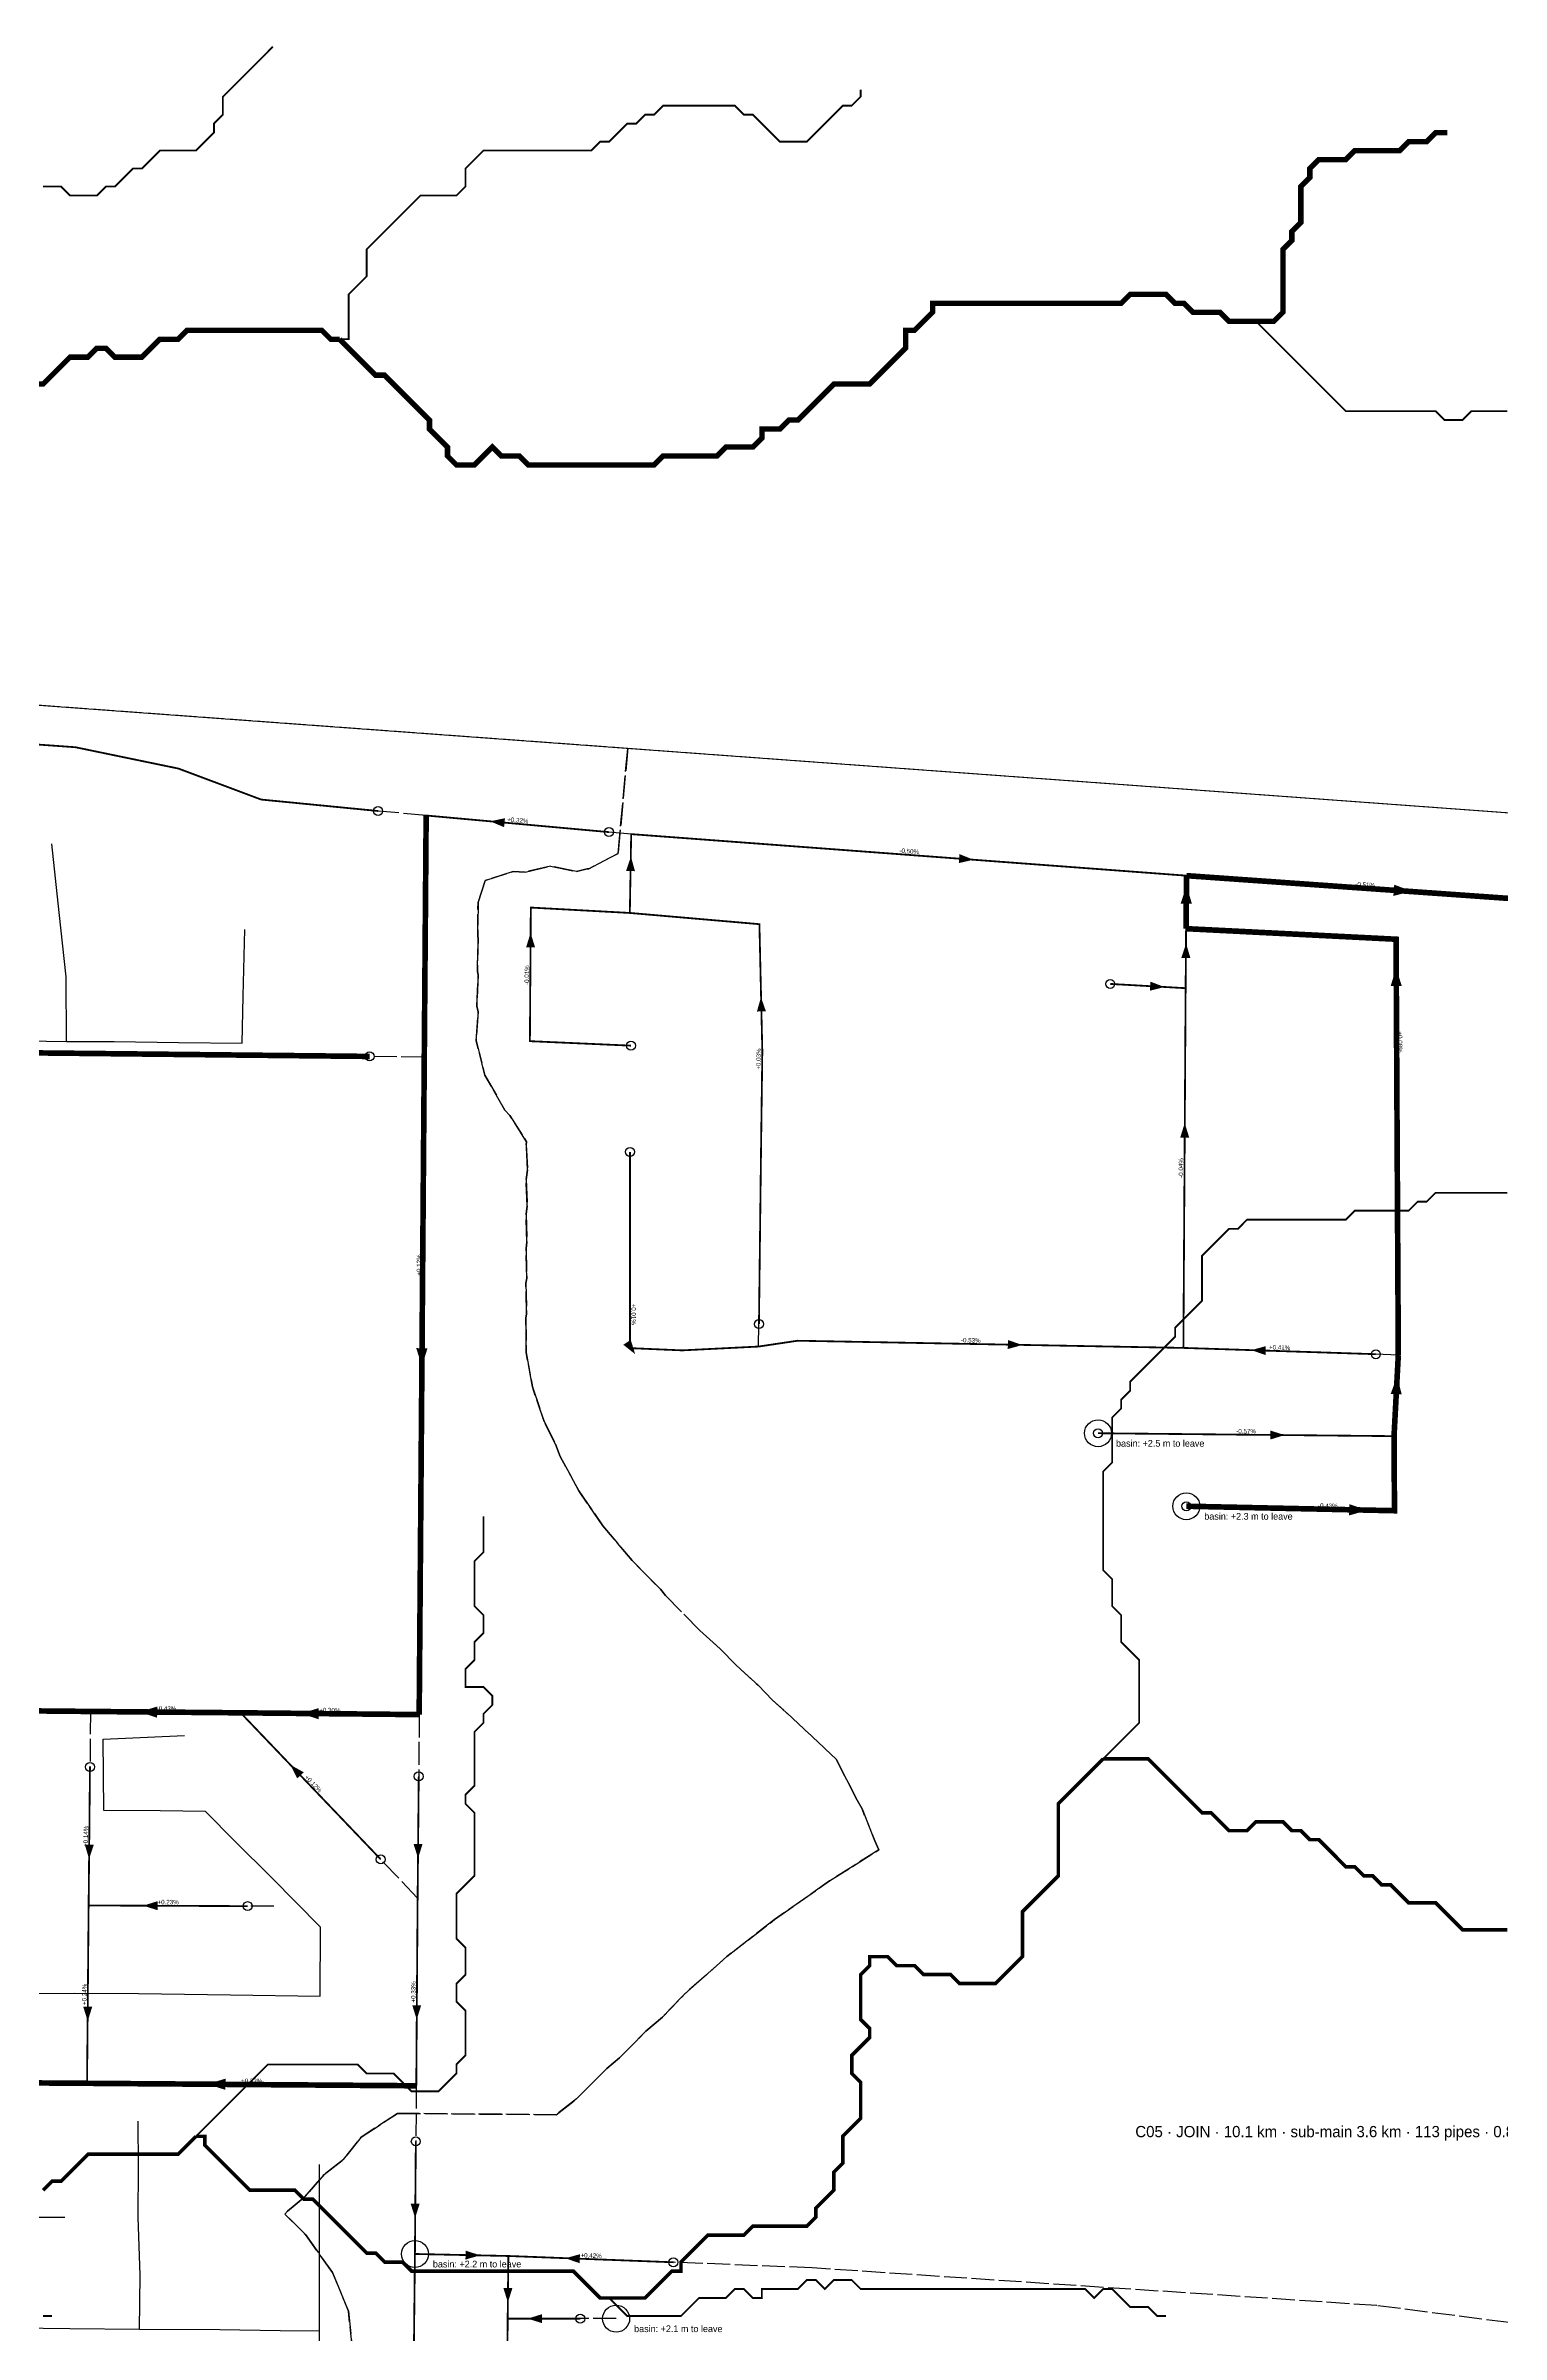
# Model space of a CAD drawing. Header units: metres. Extents: x 442821 to 452274, y 2561971 to 2571293.
# Drawn here: x 446761 to 447409, y 2566868 to 2567887 of the extents above; entities that cross this region are included whole.
import ezdxf
from ezdxf.enums import TextEntityAlignment as Align

# ---------------------------------------------------------------- set-up
doc = ezdxf.new("R2010")
doc.units = ezdxf.units.M
doc.header["$LTSCALE"] = 8
doc.linetypes.add('DASHDOT', pattern=[3.556, 2.54, -0.508, 0, -0.508])
doc.linetypes.add('DASHED', pattern=[1.524, 1.27, -0.254])
for name, color, linetype in [('A_ARROWS', 7, 'Continuous'), ('A_BASINS', 1, 'Continuous'), ('A_BRANCH', 7, 'Continuous'), ('A_BUILT_2006', 252, 'Continuous'), ('A_CATCH_LABEL', 7, 'Continuous'), ('A_CATCHMENTS', 7, 'Continuous'), ('A_ENVELOPE', 3, 'Continuous'), ('A_GRADIENT', 8, 'Continuous'), ('A_HEAD_GAP', 8, 'Continuous'), ('A_HEADS', 8, 'Continuous'), ('A_LATERAL', 7, 'Continuous'), ('A_STREAMS', 5, 'Continuous'), ('A_SUBMAIN', 7, 'Continuous')]:
    doc.layers.add(name, color=color, linetype=linetype)

msp = doc.modelspace()

# ---------------------------------------------------------------- linework, layer by layer
at = {"layer": 'A_ARROWS', "color": 1}
for points in [[(446958.5, 2567541.9), (446965.1, 2567543.3), (446964.7, 2567539.3)], [(446928.1, 2567299.2), (446925.6, 2567307.3), (446930.6, 2567307.2)], [(446802.3, 2567145.3), (446810.3, 2567147.7), (446810.2, 2567142.7)], [(446874.2, 2567144.6), (446882.2, 2567147), (446882.2, 2567142)], [(446869.6, 2567121.7), (446875.5, 2567118.4), (446872.6, 2567115.7)], [(446779.9, 2567079.8), (446778, 2567086.2), (446782, 2567086.2)], [(446926.4, 2567080.1), (446924.4, 2567086.5), (446928.4, 2567086.5)], [(446804, 2567059), (446810.4, 2567061), (446810.4, 2567057)], [(446779.3, 2567007.6), (446777.3, 2567014), (446781.3, 2567014)], [(446925.8, 2567008.3), (446923.8, 2567014.7), (446927.8, 2567014.7)], [(446832.6, 2566979.5), (446840.7, 2566982), (446840.6, 2566977)]]:
    msp.add_solid(points, dxfattribs=at)
at = {"layer": 'A_ARROWS', "color": 2}
for points in [[(447021.2, 2567526.2), (447023, 2567519.7), (447019, 2567519.8)], [(447173.7, 2567524.8), (447167.2, 2567523.3), (447167.5, 2567527.3)], [(447268.6, 2567513.3), (447271, 2567505.2), (447266, 2567505.3)], [(447368.9, 2567510.7), (447360.7, 2567508.7), (447361.1, 2567513.7)], [(446976.5, 2567492.2), (446978.5, 2567485.8), (446974.5, 2567485.8)], [(447268.4, 2567487.5), (447270.3, 2567481.1), (447266.3, 2567481.1)], [(447258.8, 2567468.1), (447252.3, 2567466.5), (447252.5, 2567470.5)], [(447361.9, 2567476.5), (447364.5, 2567468.5), (447359.5, 2567468.5)], [(447079.1, 2567463.6), (447081.3, 2567457.3), (447077.3, 2567457.2)], [(447267.8, 2567407.5), (447269.8, 2567401.1), (447265.8, 2567401.1)], [(447023.1, 2567304.6), (447017.8, 2567308.8), (447021.1, 2567311)], [(447195.5, 2567308.7), (447189, 2567306.9), (447189.1, 2567310.9)], [(447297.5, 2567306.4), (447303.9, 2567308.2), (447303.8, 2567304.2)], [(447362.4, 2567294.8), (447364.4, 2567286.7), (447359.5, 2567286.9)], [(447312.3, 2567268.6), (447305.9, 2567266.6), (447305.9, 2567270.6)], [(447349.1, 2567235.1), (447341, 2567232.8), (447341.1, 2567237.8)], [(446925.1, 2566919.9), (446923.1, 2566926.3), (446927.1, 2566926.3)], [(446954, 2566903.3), (446947.5, 2566901.4), (446947.6, 2566905.4)], [(446992, 2566902), (446998.5, 2566903.8), (446998.3, 2566899.8)], [(446966.4, 2566882.3), (446964.4, 2566888.7), (446968.4, 2566888.7)], [(446975.2, 2566875.1), (446981.6, 2566877.1), (446981.6, 2566873.1)]]:
    msp.add_solid(points, dxfattribs=at)
at = {"layer": 'A_BASINS', "color": 1}
for centre in [(447229.2, 2567269.4), (447268.5, 2567236.9), (446925, 2566903.9), (447014.6, 2566875.1)]:
    msp.add_circle(centre, 6, dxfattribs=at)
at = {"layer": 'A_BRANCH', "color": 1, "linetype": 'DASHED', "const_width": 0.8}
for points in [[(446908.6, 2567546.5), (446856.5, 2567551.6), (446819.7, 2567565.4), (446773.8, 2567574.9), (446581, 2567588.7), (446383, 2567603)], [(447011.4, 2567537.1), (446930, 2567544.5)], [(446909.8, 2567079.6), (446847.4, 2567144.9)], [(446780.3, 2567120.8), (446779.7, 2567059.1)], [(446926.7, 2567116.6), (446926.2, 2567062.4)]]:
    msp.add_lwpolyline(points, dxfattribs=at)
at = {"layer": 'A_BRANCH', "color": 2, "linetype": 'DASHED', "const_width": 0.8}
for points in [[(447078.2, 2567318), (447079.1, 2567393.7), (447079.7, 2567439.5), (447078.4, 2567496.1), (447020.7, 2567501.1)], [(447352.9, 2567304.6), (447267.2, 2567307.4)], [(446925.4, 2566954), (446925, 2566903.9)], [(447040.1, 2566900.2), (446966.6, 2566903)]]:
    msp.add_lwpolyline(points, dxfattribs=at)
at = {"layer": 'A_BRANCH', "color": 2, "const_width": 0.8}
msp.add_lwpolyline([(446923.9, 2566801.3), (446925, 2566903.9)], dxfattribs=at)
at = {"layer": 'A_BUILT_2006', "color": 252}
for points in [[(446766.6, 2567501.3), (446763.3, 2567531.9)], [(446769.7, 2567472.6), (446766.6, 2567501.3)], [(446848.5, 2567464), (446849.3, 2567493.7)], [(446769.8, 2567443.8), (446769.7, 2567472.6)], [(446848, 2567443.1), (446848.5, 2567464)], [(446743.3, 2567444.3), (446769.8, 2567443.8)], [(446769.8, 2567443.8), (446791, 2567443.8)], [(446791, 2567443.8), (446819.7, 2567443.4)], [(446819.7, 2567443.4), (446848, 2567443.1)], [(446786.2, 2567133.2), (446822.4, 2567134.8)], [(446786.5, 2567101.4), (446786.2, 2567133.2)], [(446811.5, 2567101.2), (446786.5, 2567101.4)], [(446831.8, 2567101), (446811.5, 2567101.2)], [(446844.8, 2567087.8), (446831.8, 2567101)], [(446861.1, 2567071.5), (446844.8, 2567087.8)], [(446882.9, 2567049.4), (446861.1, 2567071.5)], [(446882.8, 2567018.7), (446882.9, 2567049.4)], [(446738.9, 2567019.8), (446773.6, 2567020.1)], [(446773.6, 2567020.1), (446801.9, 2567019.9)], [(446801.9, 2567019.9), (446842.9, 2567019.3)], [(446842.9, 2567019.3), (446882.8, 2567018.7)], [(446801.9, 2566942.6), (446801.7, 2566963)], [(446801.7, 2566920.3), (446801.9, 2566942.6)], [(446882.5, 2566908.2), (446882.5, 2566943.7)], [(446736.6, 2566920.3), (446769.1, 2566920.3)], [(446802.6, 2566894.4), (446801.7, 2566920.3)], [(446882.5, 2566869.5), (446882.5, 2566908.2)], [(446802.4, 2566870.3), (446802.6, 2566894.4)], [(446771.4, 2566870.6), (446735.5, 2566871)], [(446802.4, 2566870.3), (446771.4, 2566870.6)], [(446838.1, 2566870.1), (446802.4, 2566870.3)], [(446865, 2566869.7), (446838.1, 2566870.1)], [(446882.5, 2566869.5), (446865, 2566869.7)], [(446882.5, 2566848.2), (446882.5, 2566869.5)]]:
    msp.add_lwpolyline(points, dxfattribs=at)
at = {"layer": 'A_CATCHMENTS', "color": 1, "linetype": 'DASHED'}
msp.add_lwpolyline([(445577.2, 2567680.1), (447019.8, 2567574.5), (447015.5, 2567527.6), (447002.4, 2567520.7), (447001.7, 2567520.8), (446996.9, 2567519.6), (446985.4, 2567522), (446974.1, 2567519.3), (446968.8, 2567519.6), (446956.3, 2567515.6), (446953.1, 2567505.8), (446953, 2567490.4), (446953.2, 2567490), (446952.8, 2567475), (446953.2, 2567473.5), (446952.5, 2567459.6), (446953.2, 2567457), (446952.3, 2567444.2), (446956.2, 2567428.8), (446965.1, 2567413.3), (446967.3, 2567410.9), (446974.7, 2567399.2), (446974.6, 2567397.8), (446975.1, 2567386.7), (446974.5, 2567382.4), (446975, 2567370.6), (446974.5, 2567367), (446974.9, 2567354.5), (446974.5, 2567351.6), (446974.8, 2567338.4), (446974.4, 2567336.2), (446974.7, 2567322.4), (446974.4, 2567320.8), (446974.6, 2567305.4), (446977.3, 2567290), (446982.5, 2567274.6), (446987.6, 2567264.6), (446989.7, 2567259.1), (446998, 2567243.7), (447008.7, 2567228.2), (447021.7, 2567212.7), (447034.3, 2567199.9), (447036.6, 2567197.2), (447051.8, 2567181.6), (447060.9, 2567173.4), (447068, 2567166.1), (447077.8, 2567157.2), (447084.3, 2567150.6), (447107.1, 2567129.5), (447107.7, 2567128.9), (447112.6, 2567124.2), (447121.9, 2567106), (447124.1, 2567102.1), (447129.8, 2567087.9), (447131.6, 2567083.9), (447109.6, 2567070), (447085.1, 2567052.8), (447063.9, 2567036.3), (447045.2, 2567019.7), (447035.2, 2567009.4), (447027.8, 2567003.1), (447016.1, 2566991.2), (447010.4, 2566986.5), (446997, 2566973), (446987.9, 2566965.9), (446917.3, 2566966.5), (446901, 2566955.9), (446893.2, 2566945.9), (446884.6, 2566939.3), (446876, 2566929.3), (446868.2, 2566922.9), (446867.1, 2566921.7), (446876.2, 2566912.6), (446888.3, 2566895.7), (446895.4, 2566878.5), (446897.2, 2566861.4)], dxfattribs=at)
at = {"layer": 'A_CATCHMENTS', "color": 2, "linetype": 'DASHED'}
msp.add_lwpolyline([(446897.2, 2566861.4), (446895.4, 2566878.5), (446888.3, 2566895.7), (446876.2, 2566912.6), (446867.1, 2566921.7), (446868.2, 2566922.9), (446876, 2566929.3), (446884.6, 2566939.3), (446893.2, 2566945.9), (446901, 2566955.9), (446917.3, 2566966.5), (446987.9, 2566965.9), (446997, 2566973), (447010.4, 2566986.5), (447016.1, 2566991.2), (447027.8, 2567003.1), (447035.2, 2567009.4), (447045.2, 2567019.7), (447063.9, 2567036.3), (447085.1, 2567052.8), (447109.6, 2567070), (447131.6, 2567083.9), (447129.8, 2567087.9), (447124.1, 2567102.1), (447121.9, 2567106), (447112.6, 2567124.2), (447107.7, 2567128.9), (447107.1, 2567129.5), (447084.3, 2567150.6), (447077.8, 2567157.2), (447068, 2567166.1), (447060.9, 2567173.4), (447051.8, 2567181.6), (447036.6, 2567197.2), (447034.3, 2567199.9), (447021.7, 2567212.7), (447008.7, 2567228.2), (446998, 2567243.7), (446989.7, 2567259.1), (446987.6, 2567264.6), (446982.5, 2567274.6), (446977.3, 2567290), (446974.6, 2567305.4), (446974.4, 2567320.8), (446974.7, 2567322.4), (446974.4, 2567336.2), (446974.8, 2567338.4), (446974.5, 2567351.6), (446974.9, 2567354.5), (446974.5, 2567367), (446975, 2567370.6), (446974.5, 2567382.4), (446975.1, 2567386.7), (446974.6, 2567397.8), (446974.7, 2567399.2), (446967.3, 2567410.9), (446965.1, 2567413.3), (446956.2, 2567428.8), (446952.3, 2567444.2), (446953.2, 2567457), (446952.5, 2567459.6), (446953.2, 2567473.5), (446952.8, 2567475), (446953.2, 2567490), (446953, 2567490.4), (446953.1, 2567505.8), (446956.3, 2567515.6), (446968.8, 2567519.6), (446974.1, 2567519.3), (446985.4, 2567522), (446996.9, 2567519.6), (447001.7, 2567520.8), (447002.4, 2567520.7), (447015.5, 2567527.6), (447019.8, 2567574.5), (447477.5, 2567541)], dxfattribs=at)
at = {"layer": 'A_ENVELOPE', "color": 3}
msp.add_lwpolyline([(445577.2, 2567680.1), (447477.5, 2567541)], dxfattribs=at)
at = {"layer": 'A_HEAD_GAP', "color": 8, "linetype": 'DASHED'}
for points in [[(446930, 2567544.5), (446908.6, 2567546.5)], [(447021.3, 2567536.2), (447011.4, 2567537.1)], [(446929.1, 2567436.9), (446904.8, 2567437.2)], [(447078, 2567308), (447078.2, 2567318)], [(447362.9, 2567304.2), (447352.9, 2567304.6)], [(446780.5, 2567145.5), (446780.3, 2567120.8)], [(446926.9, 2567144.1), (446926.7, 2567116.6)], [(446926.2, 2567062.4), (446909.8, 2567079.6)], [(446862.1, 2567058.8), (446850.5, 2567058.8)], [(446925.6, 2566978.8), (446925.4, 2566954)], [(447424.3, 2566871.8), (447353.3, 2566880.9), (447101.9, 2566897.7), (447040.1, 2566900.2)], [(447014.6, 2566875.1), (446998.6, 2566875.1)]]:
    msp.add_lwpolyline(points, dxfattribs=at)
at = {"layer": 'A_HEADS', "color": 1}
for centre in [(446908.6, 2567546.5), (447011.4, 2567537.1), (446904.8, 2567437.2), (446780.3, 2567120.8), (446926.7, 2567116.6), (446909.8, 2567079.6), (446850.5, 2567058.8)]:
    msp.add_circle(centre, 2, dxfattribs=at)
at = {"layer": 'A_HEADS', "color": 2}
for centre in [(447234.6, 2567469.5), (447021.2, 2567442), (447020.8, 2567394.7), (447078.2, 2567318), (447352.9, 2567304.6), (447229.2, 2567269.4), (447268.5, 2567236.9), (446925.4, 2566954), (447040.1, 2566900.2), (446998.6, 2566875.1)]:
    msp.add_circle(centre, 2, dxfattribs=at)
at = {"layer": 'A_LATERAL', "color": 2, "linetype": 'DASHED', "const_width": 0.8}
for points in [[(447020.7, 2567501.1), (447021.3, 2567536.2)], [(447021.2, 2567442), (446976.2, 2567444), (446976.6, 2567503.5), (447020.7, 2567501.1)], [(447267.2, 2567307.4), (447268.2, 2567467.6)], [(447020.8, 2567394.7), (447020.8, 2567307.3), (447044, 2567306.3), (447078, 2567308)], [(446925, 2566903.9), (446966.6, 2566903)], [(446966.6, 2566903), (446966.3, 2566875.1)], [(446998.6, 2566875.1), (446966.3, 2566875.1)]]:
    msp.add_lwpolyline(points, dxfattribs=at)
at = {"layer": 'A_LATERAL', "color": 2, "linetype": 'DASHDOT', "const_width": 0.8}
for points in [[(447021.3, 2567536.2), (447268.6, 2567517.7)], [(447268.2, 2567467.6), (447268.4, 2567494.1)], [(447234.6, 2567469.5), (447268.2, 2567467.6)], [(447078, 2567308), (447095.4, 2567310.6), (447267.2, 2567307.4)], [(447229.2, 2567269.4), (447361, 2567268.1)], [(446966.3, 2566875.1), (446965.9, 2566800.6)]]:
    msp.add_lwpolyline(points, dxfattribs=at)
at = {"layer": 'A_LATERAL', "color": 1, "linetype": 'DASHED', "const_width": 0.8}
for points in [[(446926.2, 2567062.4), (446925.6, 2566978.8)], [(446779.7, 2567059.1), (446779, 2566979.9)], [(446850.5, 2567058.8), (446779.7, 2567059.1)]]:
    msp.add_lwpolyline(points, dxfattribs=at)
at = {"layer": 'A_STREAMS', "color": 5}
for points, const_width in [([(446861.7, 2567886.9), (446859.5, 2567884.6), (446855.5, 2567880.6), (446851.5, 2567876.6), (446847.5, 2567872.6), (446843.5, 2567868.6), (446839.5, 2567864.6), (446839.5, 2567860.6), (446839.5, 2567856.6), (446835.5, 2567852.6), (446835.5, 2567848.6), (446831.5, 2567844.6), (446827.5, 2567840.6), (446823.5, 2567840.6), (446819.5, 2567840.6), (446815.5, 2567840.6), (446811.4, 2567840.6), (446807.4, 2567836.6), (446803.4, 2567832.6), (446799.4, 2567832.6), (446795.4, 2567828.6), (446791.4, 2567824.6), (446787.4, 2567824.6), (446783.4, 2567820.6), (446779.4, 2567820.6), (446775.4, 2567820.6), (446771.4, 2567820.6), (446767.4, 2567824.6), (446763.4, 2567824.6), (446759.4, 2567824.6)], 0.8), ([(447123.5, 2567867.7), (447123.5, 2567864.6), (447119.5, 2567860.6), (447115.5, 2567860.6), (447111.5, 2567856.6), (447107.5, 2567852.6), (447103.5, 2567848.6), (447099.5, 2567844.6), (447095.5, 2567844.6), (447091.5, 2567844.6), (447087.5, 2567844.6), (447083.5, 2567848.6), (447079.5, 2567852.6), (447075.5, 2567856.6), (447071.5, 2567856.6), (447067.5, 2567860.6), (447063.5, 2567860.6), (447059.5, 2567860.6), (447055.5, 2567860.6), (447051.5, 2567860.6), (447047.5, 2567860.6), (447043.5, 2567860.6), (447039.5, 2567860.6), (447035.5, 2567860.6), (447031.5, 2567856.6), (447027.5, 2567856.6), (447023.5, 2567852.6), (447019.5, 2567852.6), (447015.5, 2567848.6), (447011.5, 2567844.6), (447007.5, 2567844.6), (447003.5, 2567840.6), (446999.5, 2567840.6), (446995.5, 2567840.6), (446991.5, 2567840.6), (446987.5, 2567840.6), (446983.5, 2567840.6), (446979.5, 2567840.6), (446975.5, 2567840.6), (446971.5, 2567840.6), (446967.5, 2567840.6), (446963.5, 2567840.6), (446959.5, 2567840.6), (446955.5, 2567840.6), (446951.5, 2567836.6), (446947.5, 2567832.6), (446947.5, 2567828.6), (446947.5, 2567824.6), (446943.5, 2567820.6), (446939.5, 2567820.6), (446935.5, 2567820.6), (446931.5, 2567820.6), (446927.5, 2567820.6), (446923.5, 2567816.6), (446919.5, 2567812.6), (446915.5, 2567808.6), (446911.5, 2567804.6), (446907.5, 2567800.6), (446903.5, 2567796.6), (446903.5, 2567792.6), (446903.5, 2567788.6), (446903.5, 2567784.6), (446899.5, 2567780.6), (446895.5, 2567776.6), (446895.5, 2567772.6), (446895.5, 2567768.6), (446895.5, 2567764.6), (446895.5, 2567760.6), (446895.5, 2567756.6), (446891.5, 2567756.6)], 0.8), ([(447384.7, 2567848.6), (447383.5, 2567848.6), (447379.5, 2567848.6), (447375.5, 2567844.6), (447371.5, 2567844.6), (447367.5, 2567844.6), (447363.5, 2567840.6), (447359.5, 2567840.6), (447355.5, 2567840.6), (447351.5, 2567840.6), (447347.5, 2567840.6), (447343.5, 2567840.6), (447339.5, 2567836.6), (447335.5, 2567836.6), (447331.5, 2567836.6), (447327.5, 2567836.6), (447323.5, 2567832.6), (447323.5, 2567828.6), (447319.5, 2567824.6), (447319.5, 2567820.6), (447319.5, 2567816.6), (447319.5, 2567812.6), (447319.5, 2567808.6), (447315.5, 2567804.6), (447315.5, 2567800.6), (447311.5, 2567796.6), (447311.5, 2567792.6), (447311.5, 2567788.6), (447311.5, 2567784.6), (447311.5, 2567780.6), (447311.5, 2567776.6), (447311.5, 2567772.6), (447311.5, 2567768.6), (447307.5, 2567764.6), (447303.5, 2567764.6), (447299.5, 2567764.6)], 2.4), ([(447299.5, 2567764.6), (447295.5, 2567764.6), (447291.5, 2567764.6), (447287.5, 2567764.6), (447283.5, 2567768.6), (447279.5, 2567768.6), (447275.5, 2567768.6), (447271.5, 2567768.6), (447267.5, 2567772.6), (447263.5, 2567772.6), (447259.5, 2567776.6), (447255.5, 2567776.6), (447251.5, 2567776.6), (447247.5, 2567776.6), (447243.5, 2567776.6), (447239.5, 2567772.6), (447235.5, 2567772.6), (447231.5, 2567772.6), (447227.5, 2567772.6), (447223.5, 2567772.6), (447219.5, 2567772.6), (447215.5, 2567772.6), (447211.5, 2567772.6), (447207.5, 2567772.6), (447203.5, 2567772.6), (447199.5, 2567772.6), (447195.5, 2567772.6), (447191.5, 2567772.6), (447187.5, 2567772.6), (447183.5, 2567772.6), (447179.5, 2567772.6), (447175.5, 2567772.6), (447171.5, 2567772.6), (447167.5, 2567772.6), (447163.5, 2567772.6), (447159.5, 2567772.6), (447155.5, 2567772.6), (447155.5, 2567768.6), (447151.5, 2567764.6), (447147.5, 2567760.6), (447143.5, 2567760.6), (447143.5, 2567756.6), (447143.5, 2567752.6), (447139.5, 2567748.6), (447135.5, 2567744.6), (447131.5, 2567740.6), (447127.5, 2567736.6), (447123.5, 2567736.6), (447119.5, 2567736.6), (447115.5, 2567736.6), (447111.5, 2567736.6), (447107.5, 2567732.6), (447103.5, 2567728.6), (447099.5, 2567724.6), (447095.5, 2567720.6), (447091.5, 2567720.6), (447087.5, 2567716.6), (447083.5, 2567716.6), (447079.5, 2567716.6), (447079.5, 2567712.6), (447075.5, 2567708.6), (447071.5, 2567708.6), (447067.5, 2567708.6), (447063.5, 2567708.6), (447059.5, 2567704.6), (447055.5, 2567704.6), (447051.5, 2567704.6), (447047.5, 2567704.6), (447043.5, 2567704.6), (447039.5, 2567704.6), (447035.5, 2567704.6), (447031.5, 2567700.6), (447027.5, 2567700.6), (447023.5, 2567700.6), (447019.5, 2567700.6), (447015.5, 2567700.6), (447011.5, 2567700.6), (447007.5, 2567700.6), (447003.5, 2567700.6), (446999.5, 2567700.6), (446995.5, 2567700.6), (446991.5, 2567700.6), (446987.5, 2567700.6), (446983.5, 2567700.6), (446979.5, 2567700.6), (446975.5, 2567700.6), (446971.5, 2567704.6), (446967.5, 2567704.6), (446963.5, 2567704.6), (446959.5, 2567708.6), (446955.5, 2567704.6), (446951.5, 2567700.6), (446947.5, 2567700.6), (446943.5, 2567700.6), (446939.5, 2567704.6), (446939.5, 2567708.6), (446935.5, 2567712.6), (446931.5, 2567716.6), (446931.5, 2567720.6), (446927.5, 2567724.6), (446923.5, 2567728.6), (446919.5, 2567732.6), (446915.5, 2567736.6), (446911.5, 2567740.6), (446907.5, 2567740.6), (446903.5, 2567744.6), (446899.5, 2567748.6), (446895.5, 2567752.6), (446891.5, 2567756.6)], 2.4), ([(447411.5, 2567724.6), (447407.5, 2567724.6), (447403.5, 2567724.6), (447399.5, 2567724.6), (447395.5, 2567724.6), (447391.5, 2567720.6), (447387.5, 2567720.6), (447383.5, 2567720.6), (447379.5, 2567724.6), (447375.5, 2567724.6), (447371.5, 2567724.6), (447367.5, 2567724.6), (447363.5, 2567724.6), (447359.5, 2567724.6), (447355.5, 2567724.6), (447351.5, 2567724.6), (447347.5, 2567724.6), (447343.5, 2567724.6), (447339.5, 2567724.6), (447335.5, 2567728.6), (447331.5, 2567732.6), (447327.5, 2567736.6), (447323.5, 2567740.6), (447319.5, 2567744.6), (447315.5, 2567748.6), (447311.5, 2567752.6), (447307.5, 2567756.6), (447303.5, 2567760.6), (447299.5, 2567764.6)], 0.8), ([(446891.5, 2567756.6), (446887.5, 2567756.6), (446883.5, 2567760.6), (446879.5, 2567760.6), (446875.5, 2567760.6), (446871.5, 2567760.6), (446867.5, 2567760.6), (446863.5, 2567760.6), (446859.5, 2567760.6), (446855.5, 2567760.6), (446851.5, 2567760.6), (446847.5, 2567760.6), (446843.5, 2567760.6), (446839.5, 2567760.6), (446835.5, 2567760.6), (446831.5, 2567760.6), (446827.5, 2567760.6), (446823.5, 2567760.6), (446819.5, 2567756.6), (446815.5, 2567756.6), (446811.4, 2567756.6), (446807.4, 2567752.6), (446803.4, 2567748.6), (446799.4, 2567748.6), (446795.4, 2567748.6), (446791.4, 2567748.6), (446787.4, 2567752.6), (446783.4, 2567752.6), (446779.4, 2567748.6), (446775.4, 2567748.6), (446771.4, 2567748.6), (446767.4, 2567744.6), (446763.4, 2567740.6), (446759.4, 2567736.6), (446755.4, 2567736.6)], 2.4), ([(447411.5, 2567376.5), (447407.5, 2567376.5), (447403.5, 2567376.5), (447399.5, 2567376.5), (447395.5, 2567376.5), (447391.5, 2567376.5), (447387.5, 2567376.5), (447383.5, 2567376.5), (447379.5, 2567376.5), (447375.5, 2567372.5), (447371.5, 2567372.5), (447367.5, 2567368.5), (447363.5, 2567368.5), (447359.5, 2567368.5), (447355.5, 2567368.5), (447351.5, 2567368.5), (447347.5, 2567368.5), (447343.5, 2567368.5), (447339.5, 2567364.5), (447335.5, 2567364.5), (447331.5, 2567364.5), (447327.5, 2567364.5), (447323.5, 2567364.5), (447319.5, 2567364.5), (447315.5, 2567364.5), (447311.5, 2567364.5), (447307.5, 2567364.5), (447303.5, 2567364.5), (447299.5, 2567364.5), (447295.5, 2567364.5), (447291.5, 2567360.4), (447287.5, 2567360.4), (447283.5, 2567356.4), (447279.5, 2567352.4), (447275.5, 2567348.4), (447275.5, 2567344.4), (447275.5, 2567340.4), (447275.5, 2567336.4), (447275.5, 2567332.4), (447275.5, 2567328.4), (447271.5, 2567324.4), (447267.5, 2567320.4), (447263.5, 2567316.4), (447263.5, 2567312.4), (447259.5, 2567308.4), (447255.5, 2567304.4), (447251.5, 2567300.4), (447247.5, 2567296.4), (447243.5, 2567292.4), (447243.5, 2567288.4), (447239.5, 2567284.4), (447239.5, 2567280.4), (447235.5, 2567276.4), (447235.5, 2567272.4), (447235.5, 2567268.4), (447235.5, 2567264.4), (447235.5, 2567260.4), (447235.5, 2567256.4), (447231.5, 2567252.4), (447231.5, 2567248.4), (447231.5, 2567244.4), (447231.5, 2567240.4), (447231.5, 2567236.4), (447231.5, 2567232.4), (447231.5, 2567228.4), (447231.5, 2567224.4), (447231.5, 2567220.4), (447231.5, 2567216.4), (447231.5, 2567212.4), (447231.5, 2567208.4), (447235.5, 2567204.4), (447235.5, 2567200.4), (447235.5, 2567196.4), (447235.5, 2567192.4), (447239.5, 2567188.4), (447239.5, 2567184.4), (447239.5, 2567180.4), (447239.5, 2567176.4), (447243.5, 2567172.4), (447247.5, 2567168.4), (447247.5, 2567164.4), (447247.5, 2567160.4), (447247.5, 2567156.4), (447247.5, 2567152.4), (447247.5, 2567148.4), (447247.5, 2567144.4), (447247.5, 2567140.4), (447243.5, 2567136.4), (447239.5, 2567132.4), (447235.5, 2567128.4), (447231.5, 2567124.4)], 0.8), ([(446955.5, 2567232.4), (446955.5, 2567228.4), (446955.5, 2567224.4), (446955.5, 2567220.4), (446955.5, 2567216.4), (446951.5, 2567212.4), (446951.5, 2567208.4), (446951.5, 2567204.4), (446951.5, 2567200.4), (446951.5, 2567196.4), (446951.5, 2567192.4), (446955.5, 2567188.4), (446955.5, 2567184.4), (446955.5, 2567180.4), (446951.5, 2567176.4), (446951.5, 2567172.4), (446951.5, 2567168.4), (446947.5, 2567164.4), (446947.5, 2567160.4), (446947.5, 2567156.4), (446951.5, 2567156.4), (446955.5, 2567156.4), (446959.5, 2567152.4), (446959.5, 2567148.4), (446955.5, 2567144.4), (446955.5, 2567140.4), (446951.5, 2567136.4), (446951.5, 2567132.4), (446951.5, 2567128.4), (446951.5, 2567124.4), (446951.5, 2567120.4), (446951.5, 2567116.4), (446951.5, 2567112.4), (446947.5, 2567108.4), (446947.5, 2567104.4), (446951.5, 2567100.4), (446951.5, 2567096.4), (446951.5, 2567092.4), (446951.5, 2567088.4), (446951.5, 2567084.4), (446951.5, 2567080.4), (446951.5, 2567076.3), (446951.5, 2567072.3), (446947.5, 2567068.3), (446943.5, 2567064.3), (446943.5, 2567060.3), (446943.5, 2567056.3), (446943.5, 2567052.3), (446943.5, 2567048.3), (446943.5, 2567044.3), (446947.5, 2567040.3), (446947.5, 2567036.3), (446947.5, 2567032.3), (446947.5, 2567028.3), (446943.5, 2567024.3), (446943.5, 2567020.3), (446943.5, 2567016.3), (446947.5, 2567012.3), (446947.5, 2567008.3), (446947.5, 2567004.3), (446947.5, 2567000.3), (446947.5, 2566996.3), (446947.5, 2566992.3), (446943.5, 2566988.3), (446943.5, 2566984.3), (446939.5, 2566980.3), (446935.5, 2566976.3), (446931.5, 2566976.3), (446927.5, 2566976.3), (446923.5, 2566976.3), (446919.5, 2566980.3), (446915.5, 2566984.3), (446911.5, 2566984.3), (446907.5, 2566984.3), (446903.5, 2566984.3), (446899.5, 2566988.3), (446895.5, 2566988.3), (446891.5, 2566988.3), (446887.5, 2566988.3), (446883.5, 2566988.3), (446879.5, 2566988.3), (446875.5, 2566988.3), (446871.5, 2566988.3), (446867.5, 2566988.3), (446863.5, 2566988.3), (446859.5, 2566988.3), (446855.5, 2566984.3), (446851.5, 2566980.3), (446847.5, 2566976.3), (446843.5, 2566972.3), (446839.5, 2566968.3), (446835.5, 2566964.3), (446831.5, 2566960.3), (446827.5, 2566956.3)], 0.8), ([(447231.5, 2567124.4), (447227.5, 2567120.4), (447223.5, 2567116.4), (447219.5, 2567112.4), (447215.5, 2567108.4), (447211.5, 2567104.4), (447211.5, 2567100.4), (447211.5, 2567096.4), (447211.5, 2567092.4), (447211.5, 2567088.4), (447211.5, 2567084.4), (447211.5, 2567080.4), (447211.5, 2567076.3), (447211.5, 2567072.3), (447207.5, 2567068.3), (447203.5, 2567064.3), (447199.5, 2567060.3), (447195.5, 2567056.3), (447195.5, 2567052.3), (447195.5, 2567048.3), (447195.5, 2567044.3), (447195.5, 2567040.3), (447195.5, 2567036.3), (447191.5, 2567032.3), (447187.5, 2567028.3), (447183.5, 2567024.3), (447179.5, 2567024.3), (447175.5, 2567024.3), (447171.5, 2567024.3), (447167.5, 2567024.3), (447163.5, 2567028.3), (447159.5, 2567028.3), (447155.5, 2567028.3), (447151.5, 2567028.3), (447147.5, 2567032.3), (447143.5, 2567032.3), (447139.5, 2567032.3), (447135.5, 2567036.3), (447131.5, 2567036.3), (447127.5, 2567036.3), (447127.5, 2567032.3), (447123.5, 2567028.3), (447123.5, 2567024.3), (447123.5, 2567020.3), (447123.5, 2567016.3), (447123.5, 2567012.3), (447123.5, 2567008.3), (447127.5, 2567004.3), (447127.5, 2567000.3), (447123.5, 2566996.3), (447119.5, 2566992.3), (447119.5, 2566988.3), (447119.5, 2566984.3), (447123.5, 2566980.3), (447123.5, 2566976.3), (447123.5, 2566972.3), (447123.5, 2566968.3), (447123.5, 2566964.3), (447119.5, 2566960.3), (447115.5, 2566956.3), (447115.5, 2566952.3), (447115.5, 2566948.3), (447115.5, 2566944.3), (447111.5, 2566940.3), (447111.5, 2566936.3), (447111.5, 2566932.3), (447107.5, 2566928.3), (447103.5, 2566924.3), (447103.5, 2566920.3), (447099.5, 2566916.3), (447095.5, 2566916.3), (447091.5, 2566916.3), (447087.5, 2566916.3), (447083.5, 2566916.3), (447079.5, 2566916.3), (447075.5, 2566916.3), (447071.5, 2566912.3), (447067.5, 2566912.3), (447063.5, 2566912.3), (447059.5, 2566912.3), (447055.5, 2566912.3), (447051.5, 2566908.3), (447047.5, 2566904.3), (447043.5, 2566900.3), (447043.5, 2566896.3), (447039.5, 2566896.3), (447035.5, 2566892.3), (447031.5, 2566888.3), (447027.5, 2566884.3), (447023.5, 2566884.3), (447019.5, 2566884.3), (447015.5, 2566884.3), (447011.5, 2566884.3)], 1.6), ([(447411.5, 2567048.3), (447407.5, 2567048.3), (447403.5, 2567048.3), (447399.5, 2567048.3), (447395.5, 2567048.3), (447391.5, 2567048.3), (447387.5, 2567052.3), (447383.5, 2567056.3), (447379.5, 2567060.3), (447375.5, 2567060.3), (447371.5, 2567060.3), (447367.5, 2567060.3), (447363.5, 2567064.3), (447359.5, 2567068.3), (447355.5, 2567068.3), (447351.5, 2567072.3), (447347.5, 2567072.3), (447343.5, 2567076.3), (447339.5, 2567076.3), (447335.5, 2567080.4), (447331.5, 2567084.4), (447327.5, 2567088.4), (447323.5, 2567088.4), (447319.5, 2567092.4), (447315.5, 2567092.4), (447311.5, 2567096.4), (447307.5, 2567096.4), (447303.5, 2567096.4), (447299.5, 2567096.4), (447295.5, 2567092.4), (447291.5, 2567092.4), (447287.5, 2567092.4), (447283.5, 2567096.4), (447279.5, 2567100.4), (447275.5, 2567100.4), (447271.5, 2567104.4), (447267.5, 2567108.4), (447263.5, 2567112.4), (447259.5, 2567116.4), (447255.5, 2567120.4), (447251.5, 2567124.4), (447247.5, 2567124.4), (447243.5, 2567124.4), (447239.5, 2567124.4), (447235.5, 2567124.4), (447231.5, 2567124.4)], 1.6), ([(446827.5, 2566956.3), (446823.5, 2566952.3), (446819.5, 2566948.3), (446815.5, 2566948.3), (446811.4, 2566948.3), (446807.4, 2566948.3), (446803.4, 2566948.3), (446799.4, 2566948.3), (446795.4, 2566948.3), (446791.4, 2566948.3), (446787.4, 2566948.3), (446783.4, 2566948.3), (446779.4, 2566948.3), (446775.4, 2566944.3), (446771.4, 2566940.3), (446767.4, 2566936.3), (446763.4, 2566936.3), (446759.4, 2566932.3)], 1.6), ([(447011.5, 2566884.3), (447007.5, 2566884.3), (447003.5, 2566888.3), (446999.5, 2566892.3), (446995.5, 2566896.3), (446991.5, 2566896.3), (446987.5, 2566896.3), (446983.5, 2566896.3), (446979.5, 2566896.3), (446975.5, 2566896.3), (446971.5, 2566896.3), (446967.5, 2566896.3), (446963.5, 2566896.3), (446959.5, 2566896.3), (446955.5, 2566896.3), (446951.5, 2566896.3), (446947.5, 2566896.3), (446943.5, 2566896.3), (446939.5, 2566896.3), (446935.5, 2566896.3), (446931.5, 2566896.3), (446927.5, 2566896.3), (446923.5, 2566896.3), (446919.5, 2566900.3), (446915.5, 2566900.3), (446911.5, 2566900.3), (446907.5, 2566904.3), (446903.5, 2566904.3), (446899.5, 2566908.3), (446895.5, 2566912.3), (446891.5, 2566916.3), (446887.5, 2566920.3), (446883.5, 2566924.3), (446879.5, 2566928.3), (446875.5, 2566928.3), (446871.5, 2566932.3), (446867.5, 2566932.3), (446863.5, 2566932.3), (446859.5, 2566932.3), (446855.5, 2566932.3), (446851.5, 2566932.3), (446847.5, 2566936.3), (446843.5, 2566940.3), (446839.5, 2566944.3), (446835.5, 2566948.3), (446831.5, 2566952.3), (446831.5, 2566956.3), (446827.5, 2566956.3)], 1.6), ([(447259.5, 2566876.3), (447255.5, 2566876.3), (447251.5, 2566880.3), (447247.5, 2566880.3), (447243.5, 2566880.3), (447239.5, 2566884.3), (447235.5, 2566888.3), (447231.5, 2566888.3), (447227.5, 2566884.3), (447223.5, 2566888.3), (447219.5, 2566888.3), (447215.5, 2566888.3), (447211.5, 2566888.3), (447207.5, 2566888.3), (447203.5, 2566888.3), (447199.5, 2566888.3), (447195.5, 2566888.3), (447191.5, 2566888.3), (447187.5, 2566888.3), (447183.5, 2566888.3), (447179.5, 2566888.3), (447175.5, 2566888.3), (447171.5, 2566888.3), (447167.5, 2566888.3), (447163.5, 2566888.3), (447159.5, 2566888.3), (447155.5, 2566888.3), (447151.5, 2566888.3), (447147.5, 2566888.3), (447143.5, 2566888.3), (447139.5, 2566888.3), (447135.5, 2566888.3), (447131.5, 2566888.3), (447127.5, 2566888.3), (447123.5, 2566888.3), (447119.5, 2566892.3), (447115.5, 2566892.3), (447111.5, 2566892.3), (447107.5, 2566888.3), (447103.5, 2566892.3), (447099.5, 2566892.3), (447095.5, 2566888.3), (447091.5, 2566888.3), (447087.5, 2566888.3), (447083.5, 2566888.3), (447079.5, 2566888.3), (447079.5, 2566884.3), (447075.5, 2566884.3), (447071.5, 2566888.3), (447067.5, 2566888.3), (447063.5, 2566884.3), (447059.5, 2566884.3), (447055.5, 2566884.3), (447051.5, 2566884.3), (447047.5, 2566880.3), (447043.5, 2566876.3), (447039.5, 2566876.3), (447035.5, 2566876.3), (447031.5, 2566876.3), (447027.5, 2566876.3), (447023.5, 2566876.3), (447019.5, 2566876.3), (447015.5, 2566880.3), (447011.5, 2566884.3)], 0.8), ([(446763.4, 2566876.3), (446759.4, 2566876.3)], 0.8)]:
    msp.add_lwpolyline(points, dxfattribs=dict(at, const_width=const_width))
at = {"layer": 'A_SUBMAIN', "color": 1, "linetype": 'DASHED', "const_width": 2.5}
for points in [[(446930, 2567544.5), (446926.9, 2567144.1)], [(446904.8, 2567437.2), (446650.5, 2567439.9), (446636.2, 2567314.6)], [(446847.4, 2567144.9), (446780.5, 2567145.5)], [(446926.9, 2567144.1), (446847.4, 2567144.9)], [(446779, 2566979.9), (446712.4, 2566980.4), (446643.3, 2566936)], [(446925.6, 2566978.8), (446779, 2566979.9)]]:
    msp.add_lwpolyline(points, dxfattribs=at)
at = {"layer": 'A_SUBMAIN', "color": 2, "linetype": 'DASHED', "const_width": 2.5}
for points in [[(447268.4, 2567494.1), (447268.6, 2567517.7)], [(447362.9, 2567304.2), (447361.9, 2567489.4), (447268.4, 2567494.1)]]:
    msp.add_lwpolyline(points, dxfattribs=at)
at = {"layer": 'A_SUBMAIN', "color": 2, "linetype": 'DASHDOT', "const_width": 2.5}
for points in [[(447268.6, 2567517.7), (447427.4, 2567506.5)], [(447361, 2567268.1), (447362.9, 2567304.2)], [(447268.5, 2567236.9), (447361.2, 2567234.9), (447361, 2567268.1)]]:
    msp.add_lwpolyline(points, dxfattribs=at)
at = {"layer": 'A_SUBMAIN', "color": 1, "const_width": 2.5}
msp.add_lwpolyline([(446780.5, 2567145.5), (446699.2, 2567146.3)], dxfattribs=at)

# ---------------------------------------------------------------- texts
at = {"layer": 'A_BASINS', "color": 1}
for s, p in [('basin: +2.5 m to leave', (447237.2, 2567263.4)), ('basin: +2.3 m to leave', (447276.5, 2567230.9)), ('basin: +2.2 m to leave', (446933, 2566897.9)), ('basin: +2.1 m to leave', (447022.6, 2566869.1))]:
    msp.add_text(s, height=3, dxfattribs=at).set_placement(p)
at = {"layer": 'A_CATCH_LABEL', "color": 2}
msp.add_text('C05 · JOIN · 10.1 km · sub-main 3.6 km · 113 pipes · 0.80 km²', height=5, dxfattribs=at).set_placement((447338.5, 2566958.4), align=Align.MIDDLE_CENTER)
at = {"layer": 'A_GRADIENT', "color": 1}
for s, rotation, p in [('+0.32%', 354.861, (446970.7, 2567540.8)), ('+0.12%', 89.5596, (446928.4, 2567344.3)), ('+0.43%', 359.4375, (446814, 2567145.2)), ('+0.30%', 359.4375, (446887.1, 2567144.5)), ('+0.12%', 313.7113, (446878.6, 2567112.2)), ('+0.14%', 89.4649, (446780, 2567089.9)), ('+0.23%', 359.7503, (446815.1, 2567059)), ('+0.24%', 89.5152, (446779.4, 2567019.5)), ('+0.33%', 89.5413, (446925.9, 2567020.6)), ('+0.32%', 359.5771, (446852.3, 2566979.4))]:
    msp.add_text(s, height=2, rotation=rotation, dxfattribs=at).set_placement(p, align=Align.BOTTOM_CENTER)
at = {"layer": 'A_GRADIENT', "color": 2}
for s, rotation, p in [('-0.50%', -4.2844, (447145, 2567527)), ('-0.51%', -4.0339, (447348, 2567512.1)), ('-0.01%', 89.6698, (446976.4, 2567473.4)), ('+0.08%', 270.31, (447362.1, 2567443.6)), ('+0.03%', 89.3297, (447079.6, 2567436)), ('-0.04%', 89.6348, (447267.7, 2567387.5)), ('+0.01%', -89.9995, (447020.8, 2567322.4)), ('-0.53%', -1.0853, (447172.5, 2567309.2)), ('+0.41%', 358.1218, (447310, 2567306)), ('-0.57%', -0.5652, (447295.1, 2567268.7)), ('-0.43%', -1.2477, (447331.5, 2567235.5)), ('+0.42%', 357.76, (447003.4, 2566901.6))]:
    msp.add_text(s, height=2, rotation=rotation, dxfattribs=at).set_placement(p, align=Align.BOTTOM_CENTER)

doc.saveas('drawing.dxf')
